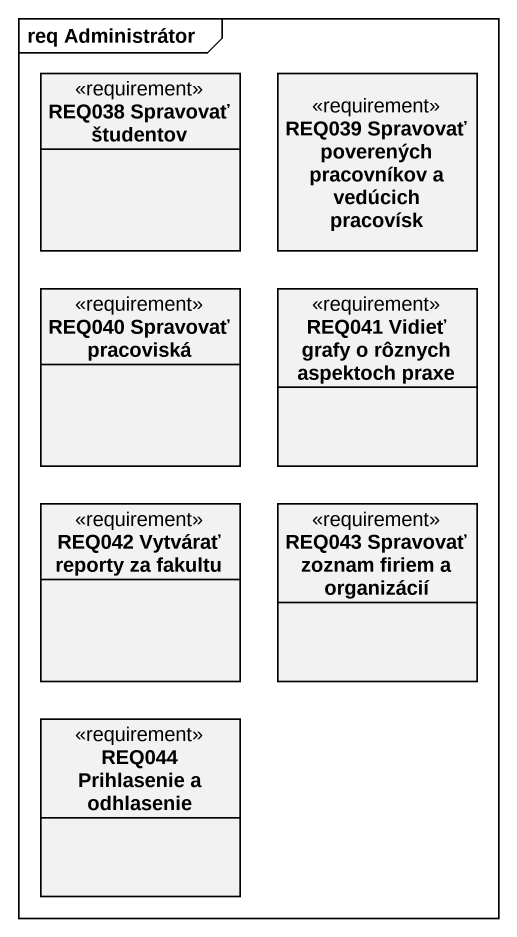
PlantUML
@startuml
mainframe req Administrátor
hide circle
hide empty members
class "REQ038 Spravovať študentov" as REQ038_Spravovať_študentov <<requirement>>
class "REQ039 Spravovať poverených pracovníkov a vedúcich pracovísk" as REQ039_Spravovať_poverených <<requirement>>
class "REQ040 Spravovať pracoviská" as REQ040_Spravovať_pracoviská <<requirement>>
class "REQ041 Vidieť grafy o rôznych aspektoch praxe" as REQ041_Vidieť_grafy_o <<requirement>>
class "REQ042 Vytvárať reporty za fakultu" as REQ042_Vytvárať_reporty_za <<requirement>>
class "REQ043 Spravovať zoznam firiem a organizácií" as REQ043_Spravovať_zoznam <<requirement>>
class "REQ044 Prihlasenie a odhlasenie" as REQ044_Prihlasenie_a <<requirement>>
@enduml
